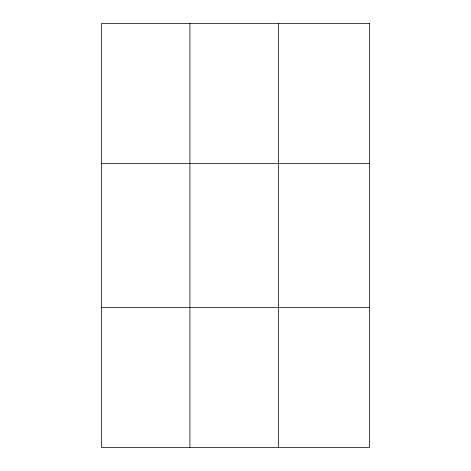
<?xml version="1.0" encoding="UTF-8"?>
<svg xmlns="http://www.w3.org/2000/svg" width="471" height="471" viewBox="0 0 471 471"><rect width="100%" height="100%" fill="white"/><g stroke="black" fill="none" stroke-linecap="round" stroke-linejoin="round"><path stroke-width="0.71" d="M189.913 23.55L189.913 447.45M278.402 23.55L278.402 447.45M101.43 163.437L369.57 163.437M101.43 307.563L369.57 307.563M369.57 23.55L369.57 447.45L101.43 447.45L101.43 23.55L369.57 23.55"/></g></svg>
